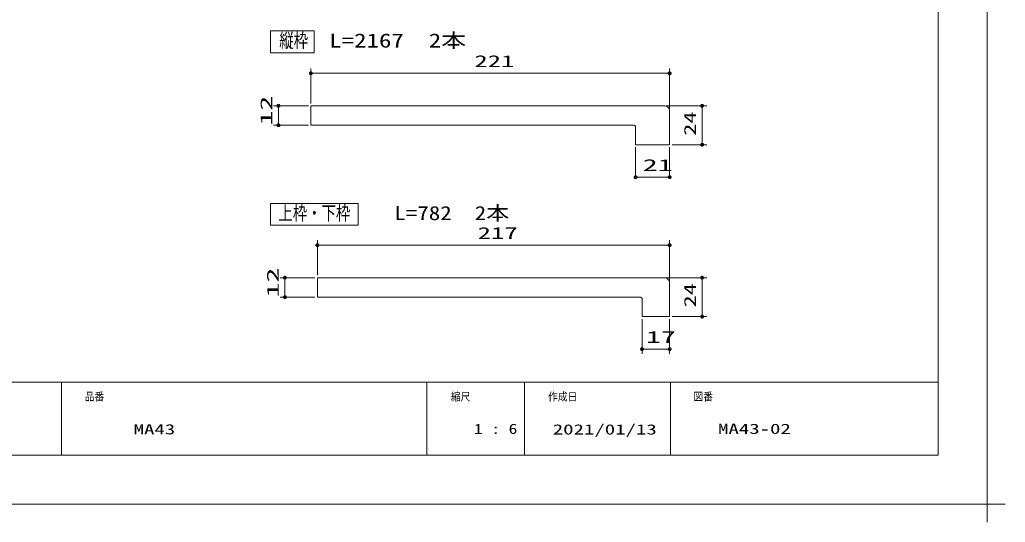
# Model space of a CAD drawing. Units: millimetres on the paper, with parts at other scales. Extents: x -305 to 305, y -152 to 152.
# Drawn here: x -79.6 to 122.7, y -152.2 to -49.1 of the extents above; entities that cross this region are included whole.
import ezdxf
from ezdxf.enums import TextEntityAlignment as Align

# ---------------------------------------------------------------- set-up
doc = ezdxf.new("R2010")
doc.units = ezdxf.units.MM
for name, color, linetype, lineweight in [('0-1_TV', 7, 'Continuous', 9), ('0-2_1図面枠', 7, 'Continuous', 9), ('0-3_0', 7, 'Continuous', 9), ('0-4_図面枠', 3, 'Continuous', 9), ('0-5_DEFPOINTS', 7, 'Continuous', 9)]:
    doc.layers.add(name, color=color, linetype=linetype, lineweight=lineweight)
doc.styles.add('ＭＳ ゴシック', font='')
doc.styles.get('ＭＳ ゴシック').set_extended_font_data('MS Gothic')

# ---------------------------------------------------------------- blocks, each defined once
blk = doc.blocks.new('グループ-6')
at = {"layer": '0-2_1図面枠'}
for p, q in [((4200, -2895), (4200, -3045)), ((4275, -2970), (4125, -2970))]:
    blk.add_line(p, q, dxfattribs=at)
blk = doc.blocks.new('_DOTSMALL')
at = {"layer": '0-3_0'}
for p, q in [((0.0746, 0.1), (-0.0746, 0.1)), ((0.1223, -0.0248), (-0.1223, -0.0248))]:
    blk.add_line(p, q, dxfattribs=at)
for points in [[(0.125, 0), (0.124, 0.0157), (0.1211, 0.0311), (0.1162, 0.046), (0.1095, 0.0602), (0.1011, 0.0735), (0.0911, 0.0856), (0.0797, 0.0963), (0.067, 0.1055), (0.0532, 0.1131), (0.0386, 0.1189), (0.0234, 0.1228), (0.0078, 0.1248), (-0.0078, 0.1248), (-0.0234, 0.1228), (-0.0386, 0.1189), (-0.0532, 0.1131), (-0.067, 0.1055), (-0.0797, 0.0963), (-0.0911, 0.0856), (-0.1011, 0.0735), (-0.1095, 0.0602), (-0.1162, 0.046), (-0.1211, 0.0311), (-0.124, 0.0157), (-0.125, 0), (0, 0)], [(-0.125, 0), (-0.124, -0.0157), (-0.1211, -0.0311), (-0.1162, -0.046), (-0.1095, -0.0602), (-0.1011, -0.0735), (-0.0911, -0.0856), (-0.0797, -0.0963), (-0.067, -0.1055), (-0.0532, -0.1131), (-0.0386, -0.1189), (-0.0234, -0.1228), (-0.0078, -0.1248), (0.0078, -0.1248), (0.0234, -0.1228), (0.0386, -0.1189), (0.0532, -0.1131), (0.067, -0.1055), (0.0797, -0.0963), (0.0911, -0.0856), (0.1011, -0.0735), (0.1095, -0.0602), (0.1162, -0.046), (0.1211, -0.0311), (0.124, -0.0157), (0.125, 0), (0, 0)]]:
    blk.add_lwpolyline(points, close=True, dxfattribs=at)

msp = doc.modelspace()

# ---------------------------------------------------------------- linework, layer by layer
at = {"layer": '0-1_TV'}
for p, q in [((-28.139, -51.361), (-28.139, -55.857)), ((-28.139, -51.361), (-19.139, -51.361)), ((-19.139, -51.361), (-19.139, -55.857)), ((-28.139, -55.857), (-19.139, -55.857)), ((-19.85, -66.25), (-19.85, -59.084)), ((-19.85, -60.084), (53.817, -60.084)), ((53.817, -67.379), (53.817, -59.084)), ((-20.35, -66.75), (-27.516, -66.75)), ((-26.516, -70.746), (-26.516, -66.75)), ((-19.85, -66.75), (52.602, -66.75)), ((-19.85, -70.746), (-19.85, -66.75)), ((53.102, -66.75), (61.484, -66.75)), ((60.484, -66.75), (60.484, -74.75)), ((53.817, -67.879), (53.817, -74.75)), ((-20.35, -70.746), (-27.516, -70.746)), ((46.426, -70.746), (-19.85, -70.746)), ((46.817, -74.75), (46.817, -71.092)), ((53.817, -74.75), (46.817, -74.75)), ((54.317, -74.75), (61.484, -74.75)), ((46.817, -75.25), (46.817, -81.417)), ((53.817, -75.25), (53.817, -81.417)), ((53.817, -81.416), (46.817, -81.416)), ((-28.139, -86.784), (-28.139, -91.28)), ((-28.139, -86.784), (-10.139, -86.784)), ((-10.139, -86.784), (-10.139, -91.28)), ((-28.139, -91.28), (-10.139, -91.28)), ((-18.516, -101.535), (-18.516, -94.368)), ((53.817, -102.664), (53.817, -94.368)), ((-18.516, -95.368), (53.817, -95.368)), ((-19.016, -102.035), (-26.183, -102.035)), ((-25.183, -106.035), (-25.183, -102.035)), ((-18.516, -106.035), (-18.516, -102.035)), ((-18.516, -102.035), (52.602, -102.035)), ((53.102, -102.035), (61.484, -102.035)), ((53.817, -103.164), (53.817, -110.034)), ((60.484, -102.035), (60.484, -110.034)), ((-19.016, -106.035), (-26.183, -106.035)), ((47.76, -106.035), (-18.516, -106.035)), ((48.15, -110.034), (48.15, -106.383)), ((53.817, -110.034), (48.151, -110.034)), ((48.151, -110.534), (48.151, -117.7)), ((53.817, -110.534), (53.817, -117.7)), ((54.317, -110.034), (61.484, -110.034)), ((53.817, -116.7), (48.151, -116.7))]:
    msp.add_line(p, q, dxfattribs=at)
for points in [[(52.602, -66.75), (52.829, -66.765), (53.052, -66.813), (53.22, -66.88), (53.374, -66.974), (53.591, -67.195), (53.722, -67.435), (53.789, -67.655), (53.814, -67.817), (53.817, -67.879)], [(46.817, -71.092), (46.818, -71.073), (46.816, -71.023), (46.8, -70.956), (46.762, -70.882), (46.694, -70.814), (46.585, -70.765), (46.426, -70.746)], [(52.602, -102.035), (52.829, -102.049), (53.052, -102.097), (53.22, -102.164), (53.374, -102.258), (53.591, -102.479), (53.722, -102.719), (53.789, -102.94), (53.814, -103.101), (53.817, -103.164)], [(48.15, -106.383), (48.151, -106.364), (48.149, -106.314), (48.133, -106.246), (48.096, -106.172), (48.027, -106.104), (47.918, -106.055), (47.76, -106.035)]]:
    msp.add_lwpolyline(points, dxfattribs=at)
for centre, start, end in [((-19.85, -66.75), 90, 270), ((-19.85, -66.75), 0, 180), ((52.602, -66.75), 86.39937, 266.39937), ((52.602, -66.75), 270, 90), ((53.817, -67.879), 183.24357, 3.24357), ((53.817, -67.879), 0, 180), ((-19.85, -70.746), 90, 270), ((-19.85, -70.746), 180, 0), ((46.426, -70.746), 83.09328, 263.09328), ((46.426, -70.746), 270, 90), ((46.817, -71.092), 176.6011, 356.6011), ((46.817, -71.092), 0, 180), ((46.817, -74.75), 180, 0), ((46.817, -74.75), 90, 270), ((53.817, -74.75), 270, 90), ((53.817, -74.75), 180, 0), ((-18.516, -102.035), 0, 180), ((-18.516, -102.035), 90, 270), ((52.602, -102.035), 86.39937, 266.39937), ((52.602, -102.035), 270, 90), ((53.817, -103.164), 183.24357, 3.24357), ((53.817, -103.164), 0, 180), ((-18.516, -106.035), 90, 270), ((-18.516, -106.035), 180, 0), ((47.76, -106.035), 83.07109, 263.07109), ((47.76, -106.035), 270, 90), ((48.15, -106.383), 176.52441, 356.52441), ((48.15, -106.383), 0, 180), ((48.15, -110.034), 180, 0), ((48.151, -110.034), 90, 270), ((53.817, -110.034), 270, 90), ((53.817, -110.034), 180, 0)]:
    msp.add_arc(centre, 0.0003, start, end, dxfattribs=at)
at = {"layer": '0-3_0'}
for p, q in [((-71.017, -123.498), (-71.017, -138.498)), ((3.983, -123.498), (3.983, -138.498)), ((23.983, -123.498), (23.983, -138.498)), ((53.983, -123.498), (53.983, -138.498))]:
    msp.add_line(p, q, dxfattribs=at)
at = {"layer": '0-4_図面枠'}
msp.add_line((-291.017, -123.498), (108.983, -123.498), dxfattribs=at)
msp.add_lwpolyline([(-291.017, -138.498), (108.983, -138.498), (108.983, 138.502), (-291.017, 138.502)], close=True, dxfattribs=at)
at = {"layer": '0-5_DEFPOINTS'}
for q in [(118.983, 148.502), (-301.017, -148.498)]:
    msp.add_line((118.983, -148.498), q, dxfattribs=at)

# ---------------------------------------------------------------- block references
at = {"layer": '0-1_TV', "xscale": 2.32, "yscale": 2.32}
for p, rotation in [((-19.85, -60.084), 180), ((-26.516, -66.75), 90), ((60.484, -66.75), 90), ((-26.516, -70.746), 270), ((60.484, -74.75), 270), ((46.817, -81.416), 180), ((-18.516, -95.368), 180), ((-25.183, -102.035), 90), ((60.484, -102.035), 90), ((-25.183, -106.035), 270), ((60.484, -110.034), 270), ((48.151, -116.7), 180)]:
    msp.add_blockref('_DOTSMALL', p, dxfattribs=dict(at, rotation=rotation))
for p in [(53.817, -60.084), (53.817, -81.416), (53.817, -95.368), (53.817, -116.7)]:
    msp.add_blockref('_DOTSMALL', p, dxfattribs=at)
at = {"layer": '0-2_1図面枠', "xscale": 0.05, "yscale": 0.05}
msp.add_blockref('グループ-6', (-91.017, 0.002), dxfattribs=at)

# ---------------------------------------------------------------- texts
at = {"layer": '0-1_TV', "style": 'ＭＳ ゴシック'}
for s, height, width, p in [('縦枠', 2.889, 0.75, (-26.325, -55.664)), ('L=2167\u30002本', 2.886, 1.3, (-16.071, -55.664)), ('221', 2.441, 1.65, (13.724, -59.554)), ('21', 2.441, 1.85, (48.285, -80.886)), ('上枠・下枠', 2.889, 0.75, (-26.514, -91.087)), ('L=782\u30002本', 2.886, 1.2, (-2.705, -91.087)), ('217', 2.441, 1.65, (14.391, -94.838)), ('17', 2.441, 1.85, (48.952, -116.17))]:
    msp.add_text(s, height=height, dxfattribs=dict(at, width=width)).set_placement(p, align=Align.BOTTOM_LEFT)
for s, width, p in [('12', 1.85, (-27.046, -70.826)), ('24', 1.5, (59.954, -72.902)), ('12', 1.85, (-25.713, -106.117)), ('24', 1.5, (59.954, -108.141))]:
    msp.add_text(s, height=2.441, rotation=90, dxfattribs=dict(at, width=width)).set_placement(p, align=Align.BOTTOM_LEFT)
at = {"layer": '0-2_1図面枠', "style": 'ＭＳ ゴシック'}
for s, height, width, p in [('品番', 1.628, 0.9, (-66.276, -127.759)), ('縮尺', 1.628, 0.9, (8.896, -127.769)), ('作成日', 1.628, 0.9, (28.857, -127.788)), ('図番', 1.628, 0.9, (58.732, -127.759)), ('MA43', 2.092, 1.5, (-56.239, -134.835)), ('1 : 6', 2.092, 1.25, (13.65, -134.738)), ('2021/01/13', 2.092, 1.5, (29.822, -134.861)), ('MA43-02', 2.092, 1.5, (63.761, -134.737))]:
    msp.add_text(s, height=height, dxfattribs=dict(at, width=width)).set_placement(p, align=Align.BOTTOM_LEFT)

doc.saveas('drawing.dxf')
